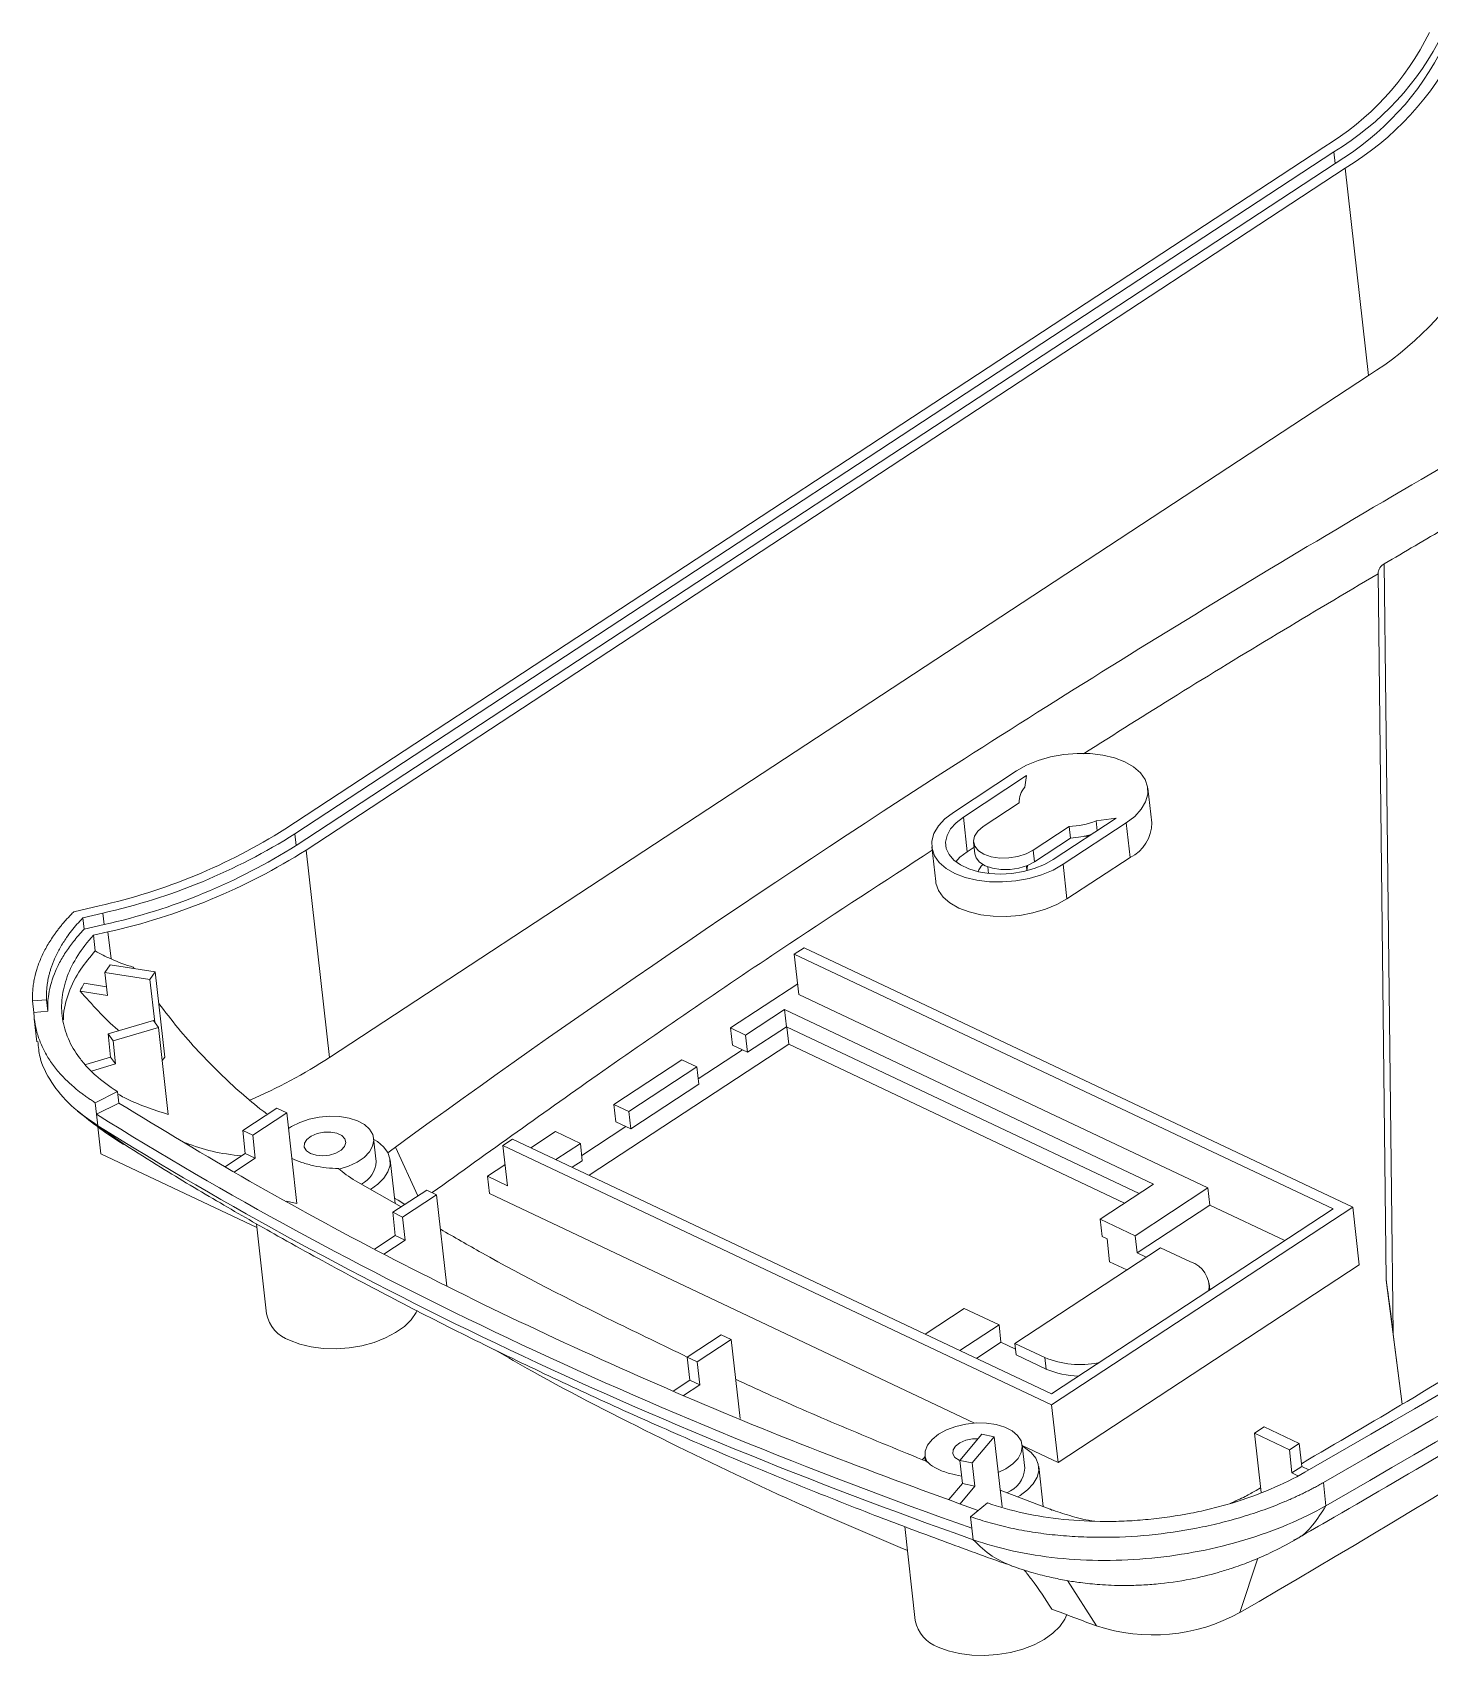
# Model space of a CAD drawing. Header units: inches. Extents: x 1813 to 4686, y 284 to 889.
# Drawn here: x 3426 to 3495.9, y 435.1 to 516.3 of the extents above; entities that cross this region are included whole.
import ezdxf

# ---------------------------------------------------------------- set-up
doc = ezdxf.new("R2010")
doc.units = ezdxf.units.IN
doc.header["$LTSCALE"] = 15

msp = doc.modelspace()

# ---------------------------------------------------------------- linework, layer by layer
at = {"color": 7, "linetype": 'Continuous', "lineweight": 15}
for p, q in [((3490.603, 510.537), (3438.609, 476.411)), ((3439.108, 476.175), (3491.102, 510.301)), ((3491.102, 510.301), (3491.167, 509.724)), ((3439.173, 475.598), (3491.167, 509.724)), ((3491.666, 509.488), (3439.672, 475.362)), ((3491.666, 509.488), (3492.831, 499.111)), ((3440.837, 464.985), (3492.831, 499.111)), ((3493.311, 489.218), (3493.723, 453.857)), ((3493.626, 489.685), (3494.076, 451.138)), ((3475.22, 479.321), (3472.06, 477.246)), ((3475.72, 479.085), (3472.559, 477.01)), ((3475.72, 479.085), (3475.631, 478.505)), ((3481.987, 476.722), (3481.793, 478.452)), ((3475.359, 477.721), (3473.558, 476.538)), ((3472.559, 477.01), (3472.753, 475.281)), ((3477.053, 474.885), (3480.214, 476.96)), ((3479.202, 476.817), (3480.214, 476.96)), ((3479.256, 476.331), (3479.202, 476.817)), ((3439.108, 476.175), (3439.173, 475.598)), ((3476.054, 475.358), (3477.856, 476.54)), ((3476.119, 474.781), (3477.921, 475.963)), ((3477.552, 474.649), (3480.713, 476.724)), ((3477.921, 475.963), (3477.856, 476.54)), ((3478.606, 476.051), (3478.828, 476.05)), ((3480.713, 476.724), (3480.907, 474.994)), ((3440.837, 464.985), (3439.672, 475.362)), ((3470.98, 475.518), (3471.174, 473.789)), ((3473.095, 475.505), (3472.753, 475.281)), ((3473.067, 475.753), (3473.132, 475.176)), ((3476.119, 474.781), (3476.054, 475.358)), ((3475.712, 474.575), (3475.74, 474.33)), ((3477.552, 474.649), (3477.746, 472.92)), ((3477.746, 472.92), (3480.907, 474.994)), ((3429.308, 472.573), (3428.04, 472.273)), ((3428.495, 471.972), (3429.497, 472.209)), ((3428.495, 471.972), (3428.56, 471.396)), ((3429.497, 472.209), (3429.562, 471.632)), ((3428.56, 471.396), (3429.562, 471.632)), ((3429.751, 471.268), (3429.023, 471.096)), ((3429.023, 471.096), (3429.111, 470.312)), ((3429.751, 471.268), (3429.903, 469.917)), ((3464.586, 470.478), (3464.1, 470.159)), ((3492.051, 457.492), (3464.586, 470.478)), ((3429.868, 469.622), (3429.599, 469.238)), ((3432.119, 469.264), (3429.868, 469.622)), ((3431.063, 469.432), (3431.013, 469.504)), ((3464.1, 470.159), (3491.065, 457.409)), ((3464.1, 470.159), (3464.327, 468.141)), ((3428.563, 468.697), (3429.68, 468.519)), ((3429.599, 469.238), (3429.728, 468.085)), ((3429.599, 469.238), (3431.85, 468.88)), ((3431.85, 468.88), (3432.119, 469.264)), ((3432.089, 466.748), (3431.85, 468.88)), ((3432.598, 464.992), (3432.119, 469.264)), ((3460.91, 466.462), (3464.268, 468.666)), ((3425.976, 467.812), (3426.673, 467.875)), ((3425.976, 467.812), (3426.041, 467.236)), ((3426.673, 467.875), (3426.738, 467.298)), ((3429.728, 468.085), (3428.352, 468.304)), ((3484.8, 458.461), (3464.327, 468.141)), ((3426.041, 467.236), (3426.738, 467.298)), ((3461.659, 466.108), (3463.604, 467.385)), ((3463.604, 467.385), (3482.08, 458.649)), ((3463.604, 467.385), (3463.701, 466.52)), ((3426.065, 466.923), (3426.194, 465.77)), ((3432.026, 466.834), (3429.753, 466.159)), ((3430.007, 465.812), (3432.279, 466.487)), ((3432.279, 466.487), (3432.026, 466.834)), ((3432.768, 462.13), (3432.279, 466.487)), ((3461.659, 466.108), (3460.91, 466.462)), ((3460.91, 466.462), (3461.007, 465.598)), ((3461.756, 465.243), (3463.701, 466.52)), ((3463.701, 466.52), (3481.354, 458.173)), ((3463.727, 466.508), (3463.824, 465.645)), ((3429.753, 466.159), (3430.007, 465.812)), ((3429.753, 466.159), (3429.883, 465.006)), ((3430.007, 465.812), (3430.136, 464.659)), ((3453.835, 459.089), (3463.824, 465.645)), ((3461.506, 465.361), (3461.007, 465.598)), ((3461.756, 465.243), (3461.659, 466.108)), ((3463.824, 465.645), (3480.631, 457.698)), ((3428.642, 464.638), (3429.883, 465.006)), ((3430.136, 464.659), (3428.925, 464.3)), ((3429.883, 465.006), (3430.136, 464.659)), ((3432.598, 464.992), (3432.464, 464.837)), ((3455.074, 462.632), (3458.478, 464.867)), ((3458.478, 464.867), (3459.227, 464.512)), ((3459.295, 463.91), (3461.506, 465.361)), ((3461.756, 465.243), (3461.506, 465.361)), ((3455.823, 462.278), (3459.227, 464.512)), ((3459.324, 463.648), (3459.227, 464.512)), ((3430.227, 463.28), (3429.115, 462.72)), ((3430.201, 463.296), (3430.227, 463.28)), ((3430.292, 462.704), (3430.227, 463.28)), ((3455.92, 461.413), (3459.324, 463.648)), ((3429.115, 462.72), (3429.18, 462.143)), ((3430.292, 462.704), (3429.18, 462.143)), ((3429.18, 462.143), (3429.245, 461.567)), ((3438.197, 462.449), (3436.495, 461.332)), ((3438.697, 462.213), (3436.995, 461.096)), ((3438.697, 462.213), (3438.197, 462.449)), ((3439.206, 457.677), (3438.697, 462.213)), ((3455.823, 462.278), (3455.074, 462.632)), ((3455.171, 461.768), (3455.074, 462.632)), ((3455.92, 461.413), (3455.823, 462.278)), ((3429.249, 461.505), (3429.399, 460.166)), ((3436.995, 461.096), (3436.495, 461.332)), ((3436.495, 461.332), (3436.625, 460.179)), ((3455.671, 461.531), (3453.459, 460.08)), ((3455.671, 461.531), (3455.171, 461.768)), ((3455.92, 461.413), (3455.671, 461.531)), ((3430.506, 460.673), (3430.579, 460.621)), ((3436.995, 461.096), (3437.124, 459.943)), ((3443.177, 459.778), (3443.048, 460.931)), ((3449.998, 460.903), (3449.512, 460.584)), ((3449.512, 460.584), (3449.738, 458.566)), ((3449.512, 460.584), (3476.976, 447.598)), ((3476.963, 448.154), (3449.998, 460.903)), ((3452.143, 461.273), (3450.918, 460.468)), ((3452.143, 461.273), (3453.392, 460.682)), ((3452.166, 459.878), (3453.392, 460.682)), ((3453.489, 459.818), (3453.392, 460.682)), ((3437.209, 456.474), (3429.399, 460.166)), ((3435.625, 459.522), (3436.625, 460.179)), ((3437.124, 459.943), (3436.075, 459.254)), ((3437.124, 459.943), (3436.625, 460.179)), ((3444.117, 457.685), (3443.873, 459.856)), ((3452.989, 459.489), (3453.489, 459.818)), ((3449.62, 459.617), (3448.74, 459.039)), ((3448.74, 459.039), (3448.837, 458.174)), ((3448.74, 459.039), (3449.738, 458.566)), ((3442.14, 458.811), (3444.421, 457.512)), ((3445.701, 458.352), (3443.999, 457.235)), ((3446.2, 458.116), (3444.498, 456.999)), ((3446.2, 458.116), (3445.701, 458.352)), ((3446.713, 453.546), (3446.2, 458.116)), ((3448.837, 458.174), (3473.121, 446.691)), ((3482.08, 458.649), (3479.405, 456.893)), ((3481.153, 456.067), (3484.8, 458.461)), ((3484.897, 457.596), (3484.8, 458.461)), ((3438.688, 457.793), (3439.206, 457.677)), ((3491.065, 457.409), (3476.963, 448.154)), ((3476.976, 447.598), (3492.051, 457.492)), ((3481.25, 455.202), (3484.897, 457.596)), ((3484.897, 457.596), (3488.648, 455.823)), ((3492.051, 457.492), (3492.374, 454.61)), ((3437.187, 456.662), (3437.693, 452.157)), ((3444.498, 456.999), (3443.999, 457.235)), ((3443.999, 457.235), (3444.128, 456.082)), ((3444.498, 456.999), (3444.627, 455.846)), ((3479.405, 456.893), (3479.502, 456.029)), ((3479.405, 456.893), (3481.153, 456.067)), ((3443.088, 455.399), (3444.128, 456.082)), ((3444.627, 455.846), (3443.558, 455.144)), ((3444.627, 455.846), (3444.128, 456.082)), ((3479.502, 456.029), (3479.752, 455.911)), ((3479.881, 454.758), (3479.752, 455.911)), ((3481.153, 456.067), (3481.25, 455.202)), ((3482.427, 455.466), (3475.133, 450.679)), ((3481.25, 455.202), (3481.7, 454.989)), ((3483.925, 454.758), (3482.427, 455.466)), ((3477.3, 444.716), (3492.374, 454.61)), ((3479.881, 454.758), (3480.733, 454.355)), ((3484.902, 453.364), (3484.867, 453.673)), ((3493.724, 453.844), (3494.521, 447.631)), ((3472.597, 452.425), (3470.642, 451.142)), ((3474.345, 451.599), (3472.597, 452.425)), ((3472.39, 450.316), (3474.345, 451.599)), ((3474.345, 451.599), (3474.442, 450.734)), ((3460.438, 451.109), (3458.736, 449.992)), ((3460.937, 450.873), (3459.235, 449.756)), ((3460.937, 450.873), (3460.438, 451.109)), ((3461.382, 446.914), (3460.937, 450.873)), ((3494.076, 451.138), (3494.525, 447.633)), ((3459.235, 449.756), (3458.736, 449.992)), ((3458.736, 449.992), (3458.865, 448.839)), ((3473.212, 449.927), (3474.442, 450.734)), ((3475.165, 450.392), (3474.442, 450.734)), ((3475.133, 450.679), (3476.631, 449.97)), ((3475.133, 450.679), (3475.198, 450.102)), ((3475.198, 450.102), (3476.696, 449.394)), ((3476.631, 449.97), (3476.696, 449.394)), ((3459.235, 449.756), (3459.365, 448.603)), ((3458.031, 448.292), (3458.865, 448.839)), ((3459.365, 448.603), (3458.555, 448.071)), ((3459.365, 448.603), (3458.865, 448.839)), ((3476.976, 447.598), (3477.3, 444.716)), ((3473.479, 446.136), (3472.384, 444.822)), ((3473.006, 444.693), (3474.102, 446.007)), ((3474.102, 446.007), (3473.479, 446.136)), ((3474.496, 442.491), (3474.102, 446.007)), ((3487.127, 446.177), (3487.614, 446.496)), ((3488.875, 445.35), (3487.127, 446.177)), ((3487.46, 443.21), (3487.127, 446.177)), ((3487.614, 446.496), (3489.361, 445.67)), ((3475.635, 444.431), (3475.506, 445.584)), ((3475.508, 445.563), (3477.3, 444.716)), ((3489.361, 445.67), (3488.875, 445.35)), ((3488.875, 445.35), (3489.005, 444.197)), ((3489.361, 445.67), (3489.491, 444.517)), ((3470.636, 445.038), (3470.664, 444.792)), ((3472.384, 444.822), (3473.006, 444.693)), ((3472.384, 444.822), (3472.513, 443.669)), ((3473.006, 444.693), (3473.136, 443.54)), ((3476.555, 442.51), (3476.331, 444.509)), ((3489.491, 444.517), (3489.005, 444.197)), ((3489.491, 444.517), (3489.852, 444.346)), ((3471.839, 442.86), (3472.513, 443.669)), ((3473.136, 443.54), (3472.397, 442.653)), ((3472.513, 443.669), (3473.136, 443.54)), ((3487.219, 443.324), (3487.433, 443.45)), ((3489.301, 444.057), (3489.005, 444.197)), ((3490.576, 443.71), (3490.705, 442.557)), ((3473.77, 442.696), (3472.925, 442.005)), ((3474.402, 443.332), (3476.933, 442.365)), ((3472.925, 442.005), (3472.99, 441.428)), ((3469.623, 441.509), (3470.151, 436.81)), ((3472.99, 441.428), (3473.055, 440.852))]:
    msp.add_line(p, q, dxfattribs=at)
at = {"color": 8, "linetype": 'Continuous', "lineweight": 15}
for p, q in [((3473.784, 474.519), (3473.821, 474.192)), ((3429.245, 461.567), (3430.506, 460.673)), ((3445.253, 458.058), (3444.134, 460.504)), ((3487.304, 439.93), (3486.4, 437.213)), ((3479.217, 436.543), (3477.77, 438.807))]:
    msp.add_line(p, q, dxfattribs=at)
at = {"color": 7, "linetype": 'Continuous', "lineweight": 15, "flags": 128}
for points in [[(3480.713, 476.724), (3481.136, 477.048), (3481.462, 477.402), (3481.682, 477.775), (3481.79, 478.156), (3481.781, 478.532), (3481.656, 478.893), (3481.419, 479.228), (3481.078, 479.526), (3480.641, 479.778), (3480.124, 479.977), (3479.541, 480.116), (3478.91, 480.192), (3478.25, 480.202), (3477.582, 480.145), (3476.926, 480.025), (3476.301, 479.843), (3475.726, 479.606), (3475.22, 479.321)], [(3472.06, 477.246), (3471.637, 476.922), (3471.31, 476.568), (3471.09, 476.195), (3470.983, 475.814), (3470.992, 475.438), (3471.117, 475.077), (3471.353, 474.742), (3471.695, 474.445), (3472.131, 474.192), (3472.649, 473.994), (3473.232, 473.854), (3473.863, 473.778), (3474.523, 473.768), (3475.191, 473.825), (3475.847, 473.945), (3476.472, 474.127), (3477.046, 474.364), (3477.552, 474.649)], [(3472.559, 477.01), (3472.195, 476.728), (3471.92, 476.42), (3471.743, 476.095), (3471.671, 475.765), (3471.706, 475.442), (3471.846, 475.136), (3472.086, 474.857), (3472.42, 474.616), (3472.834, 474.42), (3473.316, 474.276), (3473.849, 474.189), (3474.414, 474.161), (3474.992, 474.195), (3475.564, 474.288), (3476.111, 474.438), (3476.613, 474.639), (3477.053, 474.885)], [(3473.558, 476.538), (3473.285, 476.311), (3473.117, 476.06), (3473.064, 475.801), (3473.129, 475.552), (3473.309, 475.33), (3473.59, 475.15), (3473.955, 475.024), (3474.377, 474.962), (3474.829, 474.966), (3475.279, 475.038), (3475.697, 475.171), (3476.054, 475.358)], [(3472.753, 475.281), (3472.389, 474.999), (3472.181, 474.777)], [(3473.132, 475.176), (3473.194, 474.975), (3473.373, 474.753), (3473.655, 474.573), (3474.019, 474.448), (3474.442, 474.385), (3474.894, 474.39), (3475.344, 474.461), (3475.762, 474.595), (3476.119, 474.781)], [(3475.742, 474.33), (3475.767, 474.571), (3475.774, 474.6)], [(3471.174, 473.789), (3471.186, 473.708), (3471.311, 473.347), (3471.547, 473.013), (3471.889, 472.715), (3472.326, 472.463), (3472.843, 472.264), (3473.426, 472.125), (3474.057, 472.049), (3474.717, 472.039), (3475.385, 472.095), (3476.041, 472.216), (3476.666, 472.398), (3477.24, 472.635), (3477.746, 472.92)], [(3438.785, 461.429), (3438.936, 461.529), (3439.346, 461.737), (3439.814, 461.897), (3440.317, 462.002), (3440.833, 462.046), (3441.34, 462.028), (3441.814, 461.949), (3442.234, 461.811), (3442.582, 461.622), (3442.841, 461.39), (3443, 461.125), (3443.053, 460.839), (3442.996, 460.545), (3442.832, 460.256), (3442.569, 459.985), (3442.218, 459.744), (3441.795, 459.544), (3441.319, 459.394), (3441.319, 459.394)], [(3439.884, 460.179), (3439.68, 460.32), (3439.577, 460.498), (3439.587, 460.693), (3439.708, 460.884), (3439.927, 461.05), (3440.22, 461.175), (3440.556, 461.243), (3440.898, 461.247), (3441.209, 461.188), (3441.456, 461.072), (3441.611, 460.91), (3441.658, 460.722), (3441.592, 460.526), (3441.42, 460.344), (3441.16, 460.197), (3440.841, 460.1), (3440.498, 460.063), (3440.166, 460.09), (3439.884, 460.179)], [(3443.054, 460.879), (3443.232, 460.773), (3443.54, 460.52), (3443.753, 460.233), (3443.864, 459.92), (3443.868, 459.594), (3443.765, 459.264), (3443.56, 458.943), (3443.259, 458.641), (3442.894, 458.382)], [(3444.134, 460.504), (3443.883, 460.31), (3443.765, 460.21)], [(3444.088, 457.942), (3444.275, 457.843), (3444.6, 457.63)], [(3445.228, 452.325), (3445.175, 452.217), (3444.928, 451.859), (3444.583, 451.521), (3444.149, 451.214), (3443.64, 450.947), (3443.07, 450.727), (3442.455, 450.56), (3441.814, 450.452), (3441.163, 450.405), (3440.523, 450.421), (3439.912, 450.499), (3439.347, 450.637), (3438.844, 450.831)], [(3470.748, 444.713), (3470.642, 444.994), (3470.649, 445.29), (3470.767, 445.587), (3470.991, 445.871), (3471.311, 446.129), (3471.712, 446.35), (3472.175, 446.523), (3472.68, 446.64), (3473.203, 446.696), (3473.719, 446.688), (3474.206, 446.617), (3474.641, 446.485), (3475.003, 446.3), (3475.276, 446.069), (3475.448, 445.803), (3475.51, 445.515), (3475.46, 445.217), (3475.301, 444.923), (3475.038, 444.648), (3474.685, 444.402), (3474.303, 444.217)], [(3472.384, 444.813), (3472.342, 444.832), (3472.138, 444.973), (3472.035, 445.151), (3472.045, 445.346), (3472.166, 445.537), (3472.385, 445.703), (3472.678, 445.828), (3473.014, 445.896), (3473.286, 445.905)], [(3475.512, 445.532), (3475.625, 445.467), (3475.95, 445.221), (3476.18, 444.939), (3476.309, 444.63), (3476.333, 444.305), (3476.249, 443.975), (3476.061, 443.652), (3475.776, 443.345), (3475.403, 443.067), (3475.279, 442.992)], [(3470.502, 444.853), (3470.622, 444.968), (3470.642, 444.986)], [(3476.891, 442.4), (3476.995, 442.329), (3477.002, 442.324)], [(3477.74, 437.116), (3477.633, 436.87), (3477.386, 436.512), (3477.041, 436.174), (3476.607, 435.868), (3476.098, 435.6), (3475.528, 435.38), (3474.913, 435.213), (3474.271, 435.105), (3473.621, 435.058), (3472.981, 435.074), (3472.37, 435.152), (3471.805, 435.29), (3471.302, 435.484)]]:
    msp.add_lwpolyline(points, dxfattribs=at)
at = {"color": 7, "linetype": 'Continuous', "lineweight": 15}
for centre, radius, start, end in [((3483.474, 522.413), 13.851, 300.97794, 333.68996), ((3483.735, 522.572), 14.313, 300.97791, 333.69002), ((3483.8, 521.996), 14.313, 300.97791, 333.69002), ((3484.062, 522.156), 14.775, 300.97791, 333.69001), ((3484.784, 512.274), 15.428, 301.43816, 330.25187), ((3476.391, 477.802), 1.035, 137.22197, 184.53998), ((3477.632, 481.036), 4.501, 272.85353, 290.41388), ((3422.916, 501.25), 29.381, 282.56583, 302.28487), ((3422.892, 501.842), 30.36, 282.5658, 302.28488), ((3477.686, 480.538), 4.58, 272.93508, 286.19256), ((3480.064, 476.722), 1.923, 296.01842, 359.99005), ((3422.957, 501.265), 30.36, 282.5658, 302.28488), ((3422.933, 501.857), 31.34, 282.56581, 302.28488), ((3474.154, 473.955), 0.921, 132.23323, 159.28609), ((3426.175, 487.545), 26.906, 293.38025, 303.01992), ((3441.806, 459.865), 1.374, 297.27918, 356.38451), ((3483.524, 453.488), 1.332, 353.0954, 72.46278), ((3439.406, 452.482), 1.744, 190.73565, 251.20329), ((3478.434, 454.354), 4.739, 247.64208, 280.704), ((3478.38, 453.287), 4.242, 246.60139, 269.20896), ((3474.219, 444.527), 1.419, 291.18277, 356.12821), ((3482.043, 445.095), 9.006, 251.71364, 298.93359), ((3471.864, 437.135), 1.744, 190.73568, 251.20326)]:
    msp.add_arc(centre, radius, start, end, dxfattribs=at)
msp.add_ellipse((3494.108, 450.849), major_axis=(-0.385, 3.008), ratio=0.001497, start_param=4.808176, end_param=6.378972, dxfattribs=at)
for points, knots in [([(3444.134, 460.504), (3453.127, 467.038), (3462.476, 473.423), (3477.007, 482.751), (3481.937, 485.821), (3491.956, 491.872), (3497.046, 494.854), (3502.216, 497.793)], [0, 0, 0, 0, 0.5, 0.5, 0.75, 0.75, 1, 1, 1, 1]), ([(3502.949, 495.09), (3502.427, 494.792), (3501.382, 494.196), (3499.821, 493.299), (3498.264, 492.399), (3496.713, 491.497), (3495.166, 490.593), (3494.14, 489.987), (3493.626, 489.685)], [0, 0, 0, 0, 0.166718, 0.333413, 0.500086, 0.66674, 0.833378, 1, 1, 1, 1]), ([(3493.312, 489.192), (3489.94, 487.185), (3484.954, 484.216), (3480.13, 481.164), (3478.568, 480.175)], [0, 0, 0, 0, 0.676131, 1, 1, 1, 1]), ([(3493.312, 489.192), (3493.307, 489.237), (3493.315, 489.288), (3493.35, 489.388), (3493.377, 489.437), (3493.469, 489.569), (3493.546, 489.637), (3493.626, 489.685)], [0, 0, 0, 0, 0.25, 0.25, 0.5, 0.5, 1, 1, 1, 1]), ([(3489.099, 440.82), (3489.65, 441.134), (3492.204, 442.591), (3496.643, 445.196), (3502.407, 448.636), (3508.045, 452.082), (3513.608, 455.558), (3519.097, 459.067), (3524.515, 462.608), (3529.868, 466.187), (3535.156, 469.803), (3540.376, 473.455), (3545.283, 476.966), (3549.821, 480.29), (3552.698, 482.432), (3554.106, 483.505), (3554.171, 483.554)], [0, 0, 0, 0, 0.023588, 0.109315, 0.192649, 0.275908, 0.359145, 0.442028, 0.525003, 0.608051, 0.691154, 0.774291, 0.857444, 0.928917, 0.996735, 1, 1, 1, 1]), ([(3470.999, 475.351), (3468.613, 473.8), (3463.016, 470.16), (3454.665, 464.451), (3448.808, 460.251), (3445.978, 458.221)], [0, 0, 0, 0, 0.277475, 0.650873, 1, 1, 1, 1]), ([(3428.04, 472.273), (3427.991, 472.224), (3427.892, 472.124), (3427.75, 471.973), (3427.613, 471.821), (3427.481, 471.668), (3427.354, 471.514), (3427.233, 471.359), (3427.021, 471.073), (3426.744, 470.652), (3426.448, 470.091), (3426.22, 469.523), (3426.089, 469.046), (3426.02, 468.665), (3425.986, 468.38), (3425.97, 468.095), (3425.974, 467.907), (3425.976, 467.812)], [0, 0, 0, 0, 0.035768, 0.07148, 0.107151, 0.142797, 0.178431, 0.21407, 0.249728, 0.374175, 0.498495, 0.623895, 0.749361, 0.811981, 0.874574, 0.93722, 1, 1, 1, 1]), ([(3426.673, 467.875), (3426.671, 467.932), (3426.668, 468.048), (3426.672, 468.221), (3426.682, 468.394), (3426.7, 468.568), (3426.725, 468.741), (3426.756, 468.915), (3426.795, 469.089), (3426.841, 469.262), (3426.894, 469.436), (3426.954, 469.61), (3427.02, 469.784), (3427.143, 470.073), (3427.347, 470.475), (3427.633, 470.928), (3427.921, 471.319), (3428.192, 471.649), (3428.394, 471.864), (3428.495, 471.972)], [0, 0, 0, 0, 0.041888, 0.083664, 0.125348, 0.166963, 0.208532, 0.250077, 0.291619, 0.333183, 0.374789, 0.41646, 0.458218, 0.500086, 0.624945, 0.75008, 0.833317, 0.916564, 1, 1, 1, 1]), ([(3426.738, 467.298), (3426.726, 467.58), (3426.743, 467.865), (3426.85, 468.535), (3426.964, 468.923), (3427.21, 469.499), (3427.304, 469.69), (3427.518, 470.069), (3427.638, 470.258), (3427.901, 470.631), (3428.044, 470.815), (3428.313, 471.131), (3428.433, 471.264), (3428.56, 471.396)], [0.5326636, 0.5326636, 0.5326636, 0.5326636, 0.625, 0.625, 0.75, 0.75, 0.8125, 0.8125, 0.875, 0.875, 0.9375, 0.9375, 0.9834874, 0.9834874, 0.9834874, 0.9834874]), ([(3429.023, 471.096), (3428.718, 470.764), (3428.458, 470.427), (3428.022, 469.742), (3427.847, 469.395), (3427.649, 468.865), (3427.594, 468.686), (3427.508, 468.332), (3427.477, 468.155), (3427.417, 467.629), (3427.423, 467.281), (3427.526, 466.593), (3427.625, 466.249), (3427.91, 465.59), (3428.096, 465.272), (3428.439, 464.813), (3428.564, 464.663), (3428.836, 464.369), (3428.984, 464.224), (3429.456, 463.804), (3429.809, 463.541), (3430.201, 463.296)], [0, 0, 0, 0, 0.125, 0.125, 0.25, 0.25, 0.3125, 0.3125, 0.375, 0.375, 0.5, 0.5, 0.625, 0.625, 0.75, 0.75, 0.8125, 0.8125, 0.875, 0.875, 1, 1, 1, 1]), ([(3429.111, 470.312), (3428.856, 470.009), (3428.285, 469.332), (3427.745, 468.213), (3427.515, 467.356), (3427.53, 466.908), (3427.532, 466.863)], [0, 0, 0, 0, 0.273432, 0.612144, 0.960678, 1, 1, 1, 1]), ([(3430.299, 466.322), (3430.281, 466.336), (3429.908, 466.639), (3429.258, 467.308), (3428.654, 467.972), (3428.352, 468.304)], [0, 0, 0, 0, 0.024934, 0.512491, 1, 1, 1, 1]), ([(3429.115, 462.72), (3429.051, 462.76), (3428.924, 462.841), (3428.739, 462.966), (3428.56, 463.093), (3428.387, 463.222), (3428.219, 463.355), (3428.057, 463.49), (3427.77, 463.741), (3427.388, 464.121), (3426.963, 464.645), (3426.616, 465.189), (3426.347, 465.752), (3426.158, 466.333), (3426.077, 466.78), (3426.048, 467.082), (3426.043, 467.185), (3426.041, 467.236)], [0, 0, 0, 0, 0.033737, 0.067426, 0.101082, 0.134722, 0.168362, 0.20202, 0.23571, 0.353576, 0.471246, 0.588119, 0.704806, 0.822535, 0.940148, 0.970091, 1, 1, 1, 1]), ([(3437.73, 462.142), (3437.651, 462.2), (3437.206, 462.527), (3436.406, 463.207), (3435.33, 464.192), (3434.277, 465.279), (3433.25, 466.44), (3432.613, 467.272), (3432.295, 467.688)], [0, 0, 0, 0, 0.040594, 0.229284, 0.417956, 0.612309, 0.806664, 1, 1, 1, 1]), ([(3426.244, 465.776), (3426.267, 465.516), (3426.329, 464.808), (3426.889, 463.724), (3427.836, 462.552), (3428.775, 461.895), (3429.245, 461.567)], [0, 0, 0, 0, 0.162947, 0.441965, 0.720982, 1, 1, 1, 1]), ([(3432.768, 462.13), (3432.009, 462.376), (3431.128, 462.661), (3430.349, 463.094), (3430.241, 463.154)], [0, 0, 0, 0, 0.861452, 1, 1, 1, 1]), ([(3428.233, 462.298), (3428.605, 461.997), (3429.344, 461.399), (3430.138, 460.883), (3430.533, 460.627)], [0, 0, 0, 0, 0.50352, 1, 1, 1, 1]), ([(3473.305, 442.316), (3470.807, 443.224), (3465.642, 445.103), (3458.135, 448.197), (3450.723, 451.532), (3443.609, 455.063), (3436.759, 458.77), (3432.45, 461.391), (3430.292, 462.704)], [0, 0, 0, 0, 0.1577793, 0.3262248, 0.4943931, 0.6625608, 0.8310046, 1, 1, 1, 1]), ([(3430.579, 460.621), (3431.179, 460.243), (3432.744, 459.258), (3435.32, 457.723), (3438.471, 455.915), (3441.818, 454.076), (3445.42, 452.186), (3449.046, 450.37), (3452.735, 448.606), (3456.487, 446.894), (3460.3, 445.233), (3464.182, 443.623), (3467.853, 442.169), (3471.338, 440.856), (3473.612, 440.022), (3474.828, 439.603), (3474.944, 439.563)], [0, 0, 0, 0, 0.045798, 0.119491, 0.189465, 0.275798, 0.359092, 0.442393, 0.52572, 0.608911, 0.692137, 0.77551, 0.85907, 0.925559, 0.992945, 1, 1, 1, 1]), ([(3441.29, 459.432), (3441.088, 459.428), (3440.884, 459.439), (3440.468, 459.484), (3440.256, 459.52), (3439.951, 459.587), (3439.851, 459.613), (3439.653, 459.668), (3439.554, 459.698), (3439.272, 459.795), (3439.098, 459.866), (3438.939, 459.943)], [0, 0, 0, 0, 0.25, 0.25, 0.5, 0.5, 0.625, 0.625, 0.75, 0.75, 1, 1, 1, 1]), ([(3446.394, 456.388), (3447.079, 455.993), (3449.865, 454.391), (3454.006, 452.271), (3457.516, 450.586), (3458.743, 449.996)], [0, 0, 0, 0, 0.1751612, 0.7117529, 1, 1, 1, 1]), ([(3489.475, 444.655), (3491.245, 445.691), (3494.99, 447.884), (3498.647, 450.124), (3500.574, 451.305)], [0, 0, 0, 0, 0.472733, 1, 1, 1, 1]), ([(3449.109, 450.354), (3449.727, 449.998), (3452.398, 448.461), (3457.404, 445.912), (3463.652, 442.902), (3467.876, 441.107), (3469.758, 440.307)], [0, 0, 0, 0, 0.097081, 0.419306, 0.741255, 1, 1, 1, 1]), ([(3461.161, 448.883), (3461.689, 448.638), (3463.51, 447.796), (3466.706, 446.412), (3469.414, 445.304), (3470.768, 444.749)], [0, 0, 0, 0, 0.16977, 0.584885, 1, 1, 1, 1]), ([(3472.471, 444.041), (3472.27, 444.078), (3471.811, 444.164), (3471.229, 444.393), (3470.9, 444.604), (3470.789, 444.726), (3470.768, 444.749)], [0, 0, 0, 0, 0.259658, 0.593778, 0.922743, 1, 1, 1, 1]), ([(3490.576, 443.71), (3490.5, 443.668), (3490.35, 443.582), (3490.119, 443.458), (3489.885, 443.335), (3489.646, 443.216), (3489.404, 443.098), (3489.159, 442.984), (3488.909, 442.872), (3488.403, 442.654), (3487.62, 442.349), (3486.529, 441.989), (3485.399, 441.68), (3483.854, 441.339), (3481.867, 441.049), (3479.868, 440.953), (3478.299, 440.993), (3477.144, 441.081), (3476.02, 441.226), (3475.115, 441.395), (3474.416, 441.557), (3473.904, 441.693), (3473.406, 441.841), (3473.086, 441.95), (3472.925, 442.005)], [0, 0, 0, 0, 0.0156489, 0.0312756, 0.0468873, 0.0624911, 0.0780943, 0.093704, 0.1093275, 0.1249719, 0.1873581, 0.2497227, 0.3123413, 0.3749381, 0.4997671, 0.6248151, 0.687323, 0.74981, 0.812375, 0.8749195, 0.9062222, 0.9374648, 0.9687048, 1, 1, 1, 1]), ([(3473.77, 442.696), (3474.346, 442.492), (3474.952, 442.323), (3476.219, 442.048), (3476.882, 441.943), (3478.261, 441.802), (3478.96, 441.767), (3480.021, 441.766), (3480.377, 441.775), (3481.094, 441.809), (3481.455, 441.835), (3482.539, 441.94), (3483.249, 442.044), (3484.298, 442.249), (3484.644, 442.325), (3485.332, 442.495), (3485.674, 442.588), (3486.68, 442.892), (3487.319, 443.122), (3488.534, 443.635), (3489.111, 443.919), (3489.655, 444.231)], [0, 0, 0, 0, 0.125, 0.125, 0.25, 0.25, 0.375, 0.375, 0.4375, 0.4375, 0.5, 0.5, 0.625, 0.625, 0.6875, 0.6875, 0.75, 0.75, 0.875, 0.875, 1, 1, 1, 1]), ([(3485.914, 442.667), (3486.17, 442.783), (3486.633, 442.991), (3487.038, 443.221), (3487.219, 443.324)], [0, 0, 0, 0, 0.55206, 1, 1, 1, 1]), ([(3473.055, 440.852), (3473.69, 440.628), (3474.362, 440.439), (3475.071, 440.285), (3475.78, 440.132), (3476.515, 440.016), (3477.277, 439.937), (3478.038, 439.859), (3478.814, 439.82), (3479.606, 439.819), (3480.397, 439.819), (3481.192, 439.857), (3481.991, 439.934), (3482.789, 440.011), (3483.579, 440.126), (3484.361, 440.279), (3485.143, 440.431), (3485.905, 440.619), (3486.648, 440.843), (3487.39, 441.066), (3488.102, 441.322), (3488.783, 441.61), (3489.464, 441.898), (3490.105, 442.214), (3490.705, 442.557)], [0, 0, 0, 0, 0.125, 0.125, 0.125, 0.25, 0.25, 0.25, 0.375, 0.375, 0.375, 0.5, 0.5, 0.5, 0.625, 0.625, 0.625, 0.75, 0.75, 0.75, 0.875, 0.875, 0.875, 1, 1, 1, 1]), ([(3476.933, 442.365), (3477.245, 442.26), (3477.876, 442.046), (3478.595, 441.866), (3478.981, 441.8), (3478.99, 441.799)], [0, 0, 0, 0, 0.487087, 0.988895, 1, 1, 1, 1]), ([(3474.984, 439.536), (3475.34, 439.417), (3475.991, 439.2), (3476.908, 438.971), (3477.699, 438.812), (3478.343, 438.713), (3478.902, 438.648), (3479.415, 438.602), (3479.992, 438.57), (3480.656, 438.557), (3481.402, 438.574), (3482.505, 438.649), (3483.825, 438.838), (3485.08, 439.138), (3486.056, 439.438), (3486.932, 439.755), (3488.01, 440.217), (3488.76, 440.628), (3489.172, 440.855)], [0, 0, 0, 0, 0.076843, 0.140634, 0.192137, 0.241199, 0.273501, 0.306926, 0.346155, 0.391311, 0.442484, 0.498449, 0.616386, 0.713667, 0.761508, 0.824289, 0.903348, 1, 1, 1, 1]), ([(3475.607, 439.338), (3475.724, 439.189), (3476.259, 438.513), (3476.664, 437.88), (3476.98, 437.386)], [0, 0, 0, 0, 0.219815, 1, 1, 1, 1])]:
    msp.add_open_spline(points, degree=3, knots=knots, dxfattribs=at)
for points in [[(3489.655, 444.231), (3513.149, 457.691), (3534.907, 471.972), (3554.93, 487.074)], [(3490.576, 443.71), (3514.123, 457.202), (3535.932, 471.516), (3556.001, 486.652)], [(3490.705, 442.557), (3514.253, 456.049), (3536.061, 470.363), (3556.131, 485.499)], [(3486.4, 437.213), (3506.84, 449.09), (3525.91, 461.607), (3543.625, 474.772)], [(3429.111, 470.312), (3429.369, 470.171), (3429.633, 470.04), (3429.903, 469.917)], [(3429.903, 469.917), (3430.266, 469.753), (3430.636, 469.615), (3431.013, 469.504)], [(3428.563, 468.697), (3428.487, 468.567), (3428.416, 468.436), (3428.352, 468.304)], [(3429.18, 462.143), (3442.05, 454.101), (3456.654, 447.196), (3472.99, 441.428)], [(3429.245, 461.567), (3442.115, 453.524), (3456.719, 446.619), (3473.055, 440.852)], [(3441.29, 459.432), (3441.524, 459.216), (3441.807, 459.01), (3442.14, 458.811)], [(3476.98, 437.386), (3477.722, 437.103), (3478.467, 436.822), (3479.217, 436.543)]]:
    msp.add_open_spline(points, degree=3, dxfattribs=at)
at = {"color": 8, "linetype": 'Continuous', "lineweight": 15}
for points, knots in [([(3433.642, 460.705), (3434.075, 460.553), (3434.961, 460.24), (3435.938, 460.118), (3436.438, 460.056)], [0, 0, 0, 0, 0.487981, 1, 1, 1, 1]), ([(3489.081, 440.827), (3489.132, 440.849), (3489.499, 441.002), (3490.065, 441.547), (3490.492, 442.22), (3490.705, 442.557)], [0, 0, 0, 0, 0.075354, 0.537082, 1, 1, 1, 1]), ([(3474.994, 439.538), (3474.654, 439.681), (3473.963, 439.973), (3473.361, 440.555), (3473.055, 440.852)], [0, 0, 0, 0, 0.490917, 1, 1, 1, 1])]:
    msp.add_open_spline(points, degree=3, knots=knots, dxfattribs=at)

doc.saveas('drawing.dxf')
